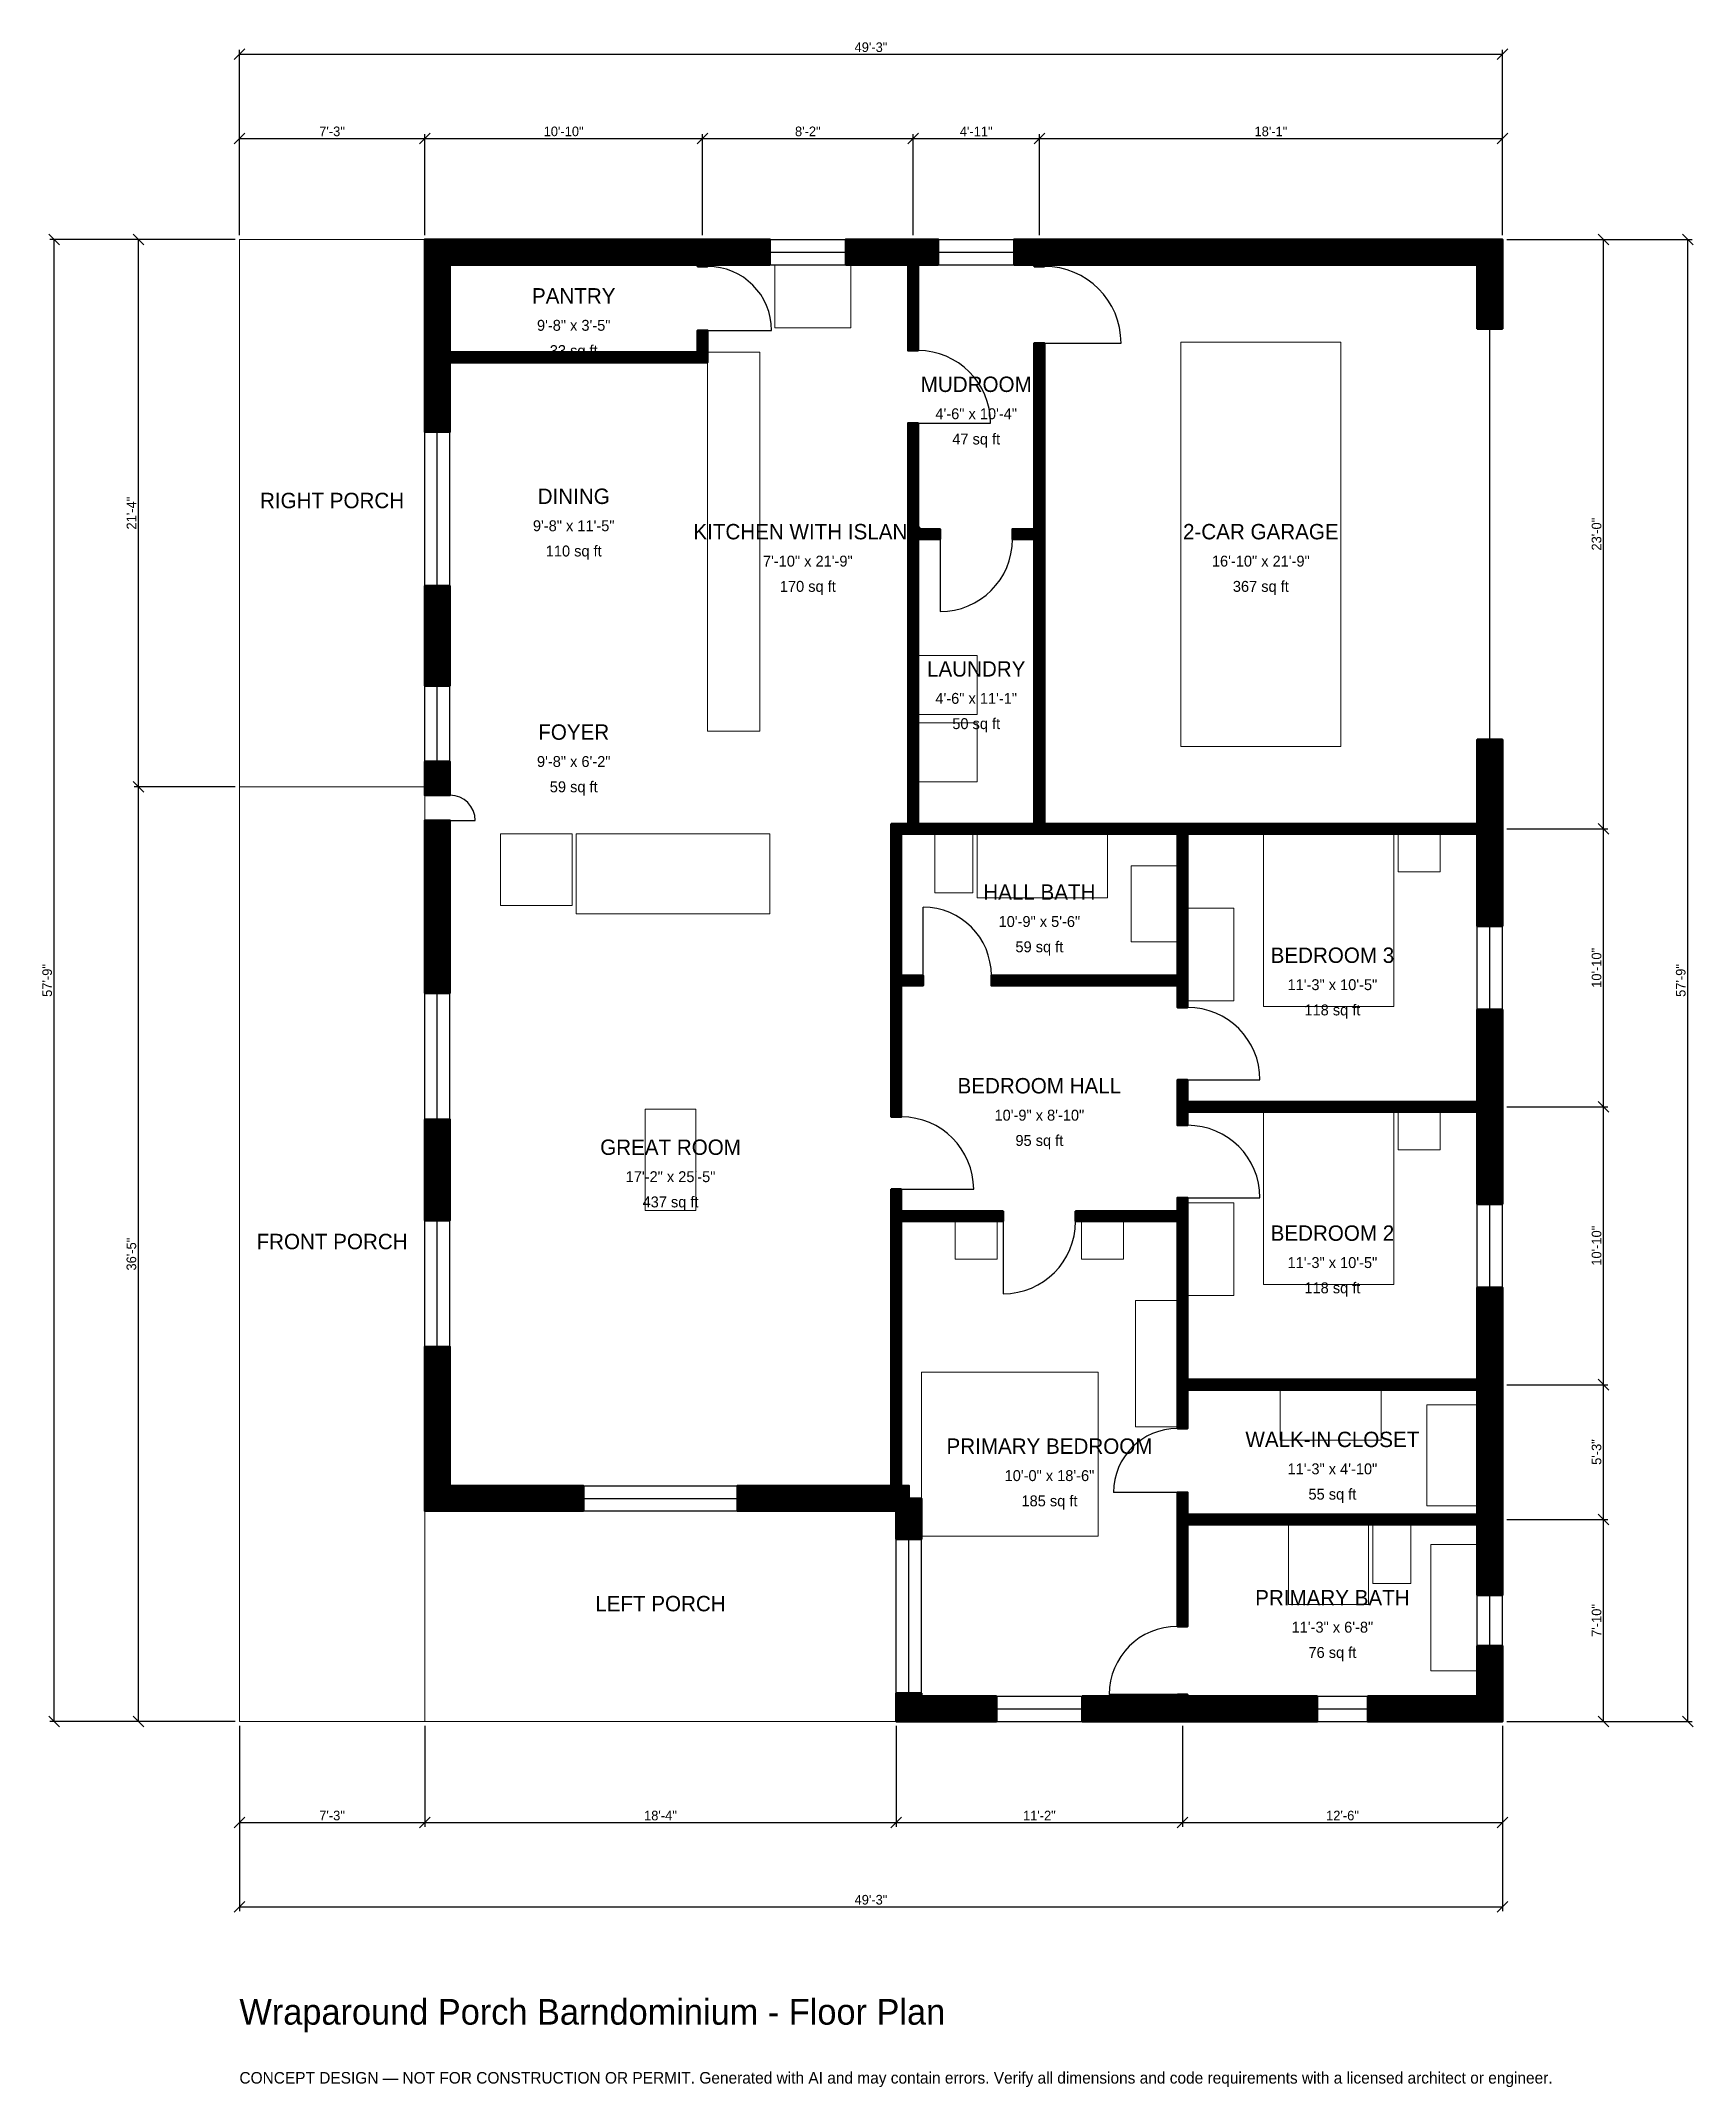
# Model space of a CAD drawing. Header units: inches. Extents: x -93 to 680, y -171 to 786.
import ezdxf
from ezdxf.enums import TextEntityAlignment as Align

# ---------------------------------------------------------------- set-up
doc = ezdxf.new("R2010")
doc.units = ezdxf.units.IN
doc.header["$MEASUREMENT"] = 0
doc.linetypes.add('DASHED', pattern=[0.6, 0.5, -0.1])
for name, color, linetype, lineweight in [('A-ANNO-DIMS', 1, 'Continuous', 13), ('A-ANNO-TEXT', 7, 'Continuous', 18), ('A-AREA-IDEN', 7, 'Continuous', 18), ('A-DOOR', 2, 'Continuous', 25), ('A-FLOR-FIXT', 9, 'Continuous', 13), ('A-FURN', 9, 'Continuous', 13), ('A-GLAZ', 4, 'Continuous', 25), ('A-SITE-PAVE', 8, 'Continuous', 13), ('A-WALL', 7, 'Continuous', 50), ('A-WALL-PATT', 8, 'Continuous', 13)]:
    doc.layers.add(name, color=color, linetype=linetype, lineweight=lineweight)
doc.dimstyles.new('PLAN', dxfattribs={"dimtxt": 4.5, "dimasz": 3, "dimexe": 2, "dimexo": 2, "dimgap": 1, "dimtad": 1, "dimdec": 0, "dimlunit": 4, "dimtsz": 2.5, "dimcen": 2.5, "dimclrd": 1, "dimclre": 1, "dimazin": 3, "dimtfac": 1, "dimtmove": 0, "dimatfit": 3})

msp = doc.modelspace()

# ---------------------------------------------------------------- hatches: boundary and pattern name
at = {"layer": 'A-WALL-PATT'}
h = msp.add_hatch(dxfattribs=at)
h.set_pattern_fill('ANSI31', color=8, scale=0.8)
h.paths.add_polyline_path([(307.0866, 13.189), (318.8976, 13.189), (318.8976, 11.811), (353.937, 11.811), (353.937, 0), (318.8976, 0), (318.8976, 0), (307.0866, 0), (307.0866, 0), (307.0866, 0), (307.0866, 11.811), (307.0866, 11.811), (307.0866, 13.189)])
h.paths.add_polyline_path([(307.0866, 96.063), (307.0866, 96.063), (307.0866, 98.4252), (304.7244, 98.4252), (304.7244, 98.4252), (232.874, 98.4252), (232.874, 110.2362), (304.7244, 110.2362), (304.7244, 233.8583), (304.7244, 238.5827), (304.7244, 248.8189), (309.4488, 248.8189), (309.4488, 238.5827), (357.0866, 238.5827), (357.0866, 233.8583), (309.4488, 233.8583), (309.4488, 110.2362), (312.9921, 110.2362), (312.9921, 104.3307), (318.8976, 104.3307), (318.8976, 85.2362), (307.0866, 85.2362), (307.0866, 96.063)])
h.paths.add_polyline_path([(98.4252, 98.4252), (98.4252, 98.4252), (86.6142, 98.4252), (86.6142, 98.4252), (86.6141, 98.4252), (86.6141, 110.2362), (86.6142, 110.2362), (86.6142, 175.1969), (98.4252, 175.1969), (98.4252, 110.2362), (160.8268, 110.2362), (160.8268, 98.4252), (98.4252, 98.4252)])
h.paths.add_polyline_path([(86.6142, 281.4961), (98.4252, 281.4961), (98.4252, 234.252), (86.6142, 234.252), (86.6142, 281.4961)])
h.paths.add_polyline_path([(86.6142, 411.4173), (86.6142, 421.2598), (98.4252, 421.2598), (98.4252, 411.4173), (98.4252, 340.5512), (86.6142, 340.5512), (86.6142, 411.4173)])
h.paths.add_polyline_path([(86.6142, 442.9134), (86.6142, 448.8189), (98.4252, 448.8189), (98.4252, 442.9134), (98.4252, 433.0709), (86.6142, 433.0709), (86.6142, 442.9134)])
h.paths.add_polyline_path([(86.6142, 490.1575), (86.6142, 501.9685), (86.6142, 530.9055), (98.4252, 530.9055), (98.4252, 501.9685), (98.4252, 490.1575), (98.4252, 484.252), (86.6142, 484.252), (86.6142, 490.1575)])
h.paths.add_polyline_path([(86.6142, 631.8898), (86.6142, 635.4331), (86.6141, 635.4331), (86.6141, 640.1575), (86.6142, 640.1575), (86.6142, 643.7008), (86.6142, 681.1024), (86.6141, 681.1024), (86.6141, 692.9134), (86.6142, 692.9134), (86.6142, 692.9134), (98.4252, 692.9134), (98.4252, 692.9134), (210.6299, 692.9134), (210.6299, 692.9134), (214.1732, 692.9134), (214.1732, 692.9134), (218.8976, 692.9134), (218.8976, 692.9134), (248.0315, 692.9134), (248.0315, 681.1024), (222.4409, 681.1024), (222.4409, 681.1024), (218.8976, 681.1024), (218.8976, 680.315), (214.1732, 680.315), (214.1732, 681.1024), (98.4252, 681.1024), (98.4252, 643.7008), (98.4252, 640.1575), (214.1732, 640.1575), (214.1732, 650.3937), (218.8976, 650.3937), (218.8976, 640.1575), (218.8976, 635.4331), (214.1732, 635.4331), (98.4252, 635.4331), (98.4252, 631.8898), (98.4252, 602.9528), (86.6142, 602.9528), (86.6142, 631.8898)])
h.paths.add_polyline_path([(309.0551, 692.9134), (312.5984, 692.9134), (312.5984, 692.9134), (317.3228, 692.9134), (317.3228, 692.9134), (320.8661, 692.9134), (326.7717, 692.9134), (326.7717, 681.1024), (320.8661, 681.1024), (317.3228, 681.1024), (317.3228, 640.9449), (312.5984, 640.9449), (312.5984, 681.1024), (309.0551, 681.1024), (283.4646, 681.1024), (283.4646, 692.9134), (309.0551, 692.9134)])
h.paths.add_polyline_path([(368.1102, 692.9134), (371.6535, 692.9134), (371.6535, 692.9134), (376.378, 692.9134), (376.378, 692.9134), (379.9213, 692.9134), (578.7402, 692.9134), (578.7402, 692.9134), (590.5512, 692.9134), (590.5512, 692.9134), (590.5512, 692.9134), (590.5512, 681.1024), (590.5512, 681.1024), (590.5512, 651.1811), (578.7402, 651.1811), (578.7402, 681.1024), (379.9213, 681.1024), (376.378, 681.1024), (376.378, 680.315), (371.6535, 680.315), (371.6535, 681.1024), (368.1102, 681.1024), (362.2047, 681.1024), (362.2047, 692.9134), (368.1102, 692.9134)])
h.paths.add_polyline_path([(590.5512, 423.2283), (590.5512, 419.685), (590.5512, 419.685), (590.5512, 414.9606), (590.5512, 414.9606), (590.5512, 411.4173), (590.5512, 371.8504), (578.7402, 371.8504), (578.7402, 411.4173), (578.7402, 414.9606), (443.3071, 414.9606), (443.3071, 348.8189), (443.3071, 344.0945), (443.3071, 333.8583), (438.5827, 333.8583), (438.5827, 344.0945), (351.5748, 344.0945), (351.5748, 348.8189), (438.5827, 348.8189), (438.5827, 414.9606), (438.5827, 414.9606), (376.378, 414.9606), (376.378, 414.9606), (371.6535, 414.9606), (371.6535, 414.9606), (317.3228, 414.9606), (317.3228, 414.9606), (312.5984, 414.9606), (312.5984, 414.9606), (309.4488, 414.9606), (309.4488, 348.8189), (319.685, 348.8189), (319.685, 344.0945), (309.4488, 344.0945), (309.4488, 282.6772), (304.7244, 282.6772), (304.7244, 344.0945), (304.7244, 348.8189), (304.7244, 414.9606), (304.7244, 419.685), (304.7244, 419.685), (312.5984, 419.685), (312.5984, 552.7559), (312.5984, 557.4803), (312.5984, 607.0866), (317.3228, 607.0866), (317.3228, 557.4803), (327.5591, 557.4803), (327.5591, 552.7559), (317.3228, 552.7559), (317.3228, 419.685), (371.6535, 419.685), (371.6535, 552.7559), (361.4173, 552.7559), (361.4173, 557.4803), (371.6535, 557.4803), (371.6535, 644.4882), (376.378, 644.4882), (376.378, 557.4803), (376.378, 552.7559), (376.378, 419.685), (443.3071, 419.685), (443.3071, 419.685), (578.7402, 419.685), (578.7402, 423.2283), (578.7402, 459.0551), (590.5512, 459.0551), (590.5512, 423.2283)])
h.paths.add_polyline_path([(590.5512, 293.3071), (590.5512, 289.7638), (590.5512, 289.7638), (590.5512, 285.0394), (590.5512, 285.0394), (590.5512, 281.4961), (590.5512, 241.9291), (578.7402, 241.9291), (578.7402, 281.4961), (578.7402, 285.0394), (443.3071, 285.0394), (443.3071, 278.7402), (438.5827, 278.7402), (438.5827, 285.0394), (438.5827, 289.7638), (438.5827, 300), (443.3071, 300), (443.3071, 289.7638), (578.7402, 289.7638), (578.7402, 293.3071), (578.7402, 332.874), (590.5512, 332.874), (590.5512, 293.3071)])
h.paths.add_polyline_path([(590.5512, 163.3858), (590.5512, 159.8425), (590.5512, 159.8425), (590.5512, 155.1181), (590.5512, 155.1181), (590.5512, 151.5748), (590.5512, 100.3937), (590.5512, 96.8504), (590.5512, 96.8504), (590.5512, 92.126), (590.5512, 92.126), (590.5512, 88.5827), (590.5512, 59.0551), (578.7402, 59.0551), (578.7402, 88.5827), (578.7402, 92.126), (443.3071, 92.126), (443.3071, 44.4882), (438.5827, 44.4882), (438.5827, 92.126), (438.5827, 96.8504), (438.5827, 107.0866), (443.3071, 107.0866), (443.3071, 96.8504), (578.7402, 96.8504), (578.7402, 100.3937), (578.7402, 151.5748), (578.7402, 155.1181), (443.3071, 155.1181), (443.3071, 137.0079), (438.5827, 137.0079), (438.5827, 155.1181), (438.5827, 159.8425), (438.5827, 233.8583), (390.9449, 233.8583), (390.9449, 238.5827), (438.5827, 238.5827), (438.5827, 244.8819), (443.3071, 244.8819), (443.3071, 238.5827), (443.3071, 233.8583), (443.3071, 159.8425), (578.7402, 159.8425), (578.7402, 163.3858), (578.7402, 202.9528), (590.5512, 202.9528), (590.5512, 163.3858)])
h.paths.add_polyline_path([(590.5512, 11.811), (590.5512, 11.811), (590.5512, 0), (590.5512, 0), (590.5512, 0), (578.7402, 0), (578.7402, 0), (527.5591, 0), (527.5591, 11.811), (578.7402, 11.811), (578.7402, 35.4331), (590.5512, 35.4331), (590.5512, 11.811)])
h.paths.add_polyline_path([(446.8504, 0), (443.3071, 0), (443.3071, 0), (438.5827, 0), (438.5827, 0), (435.0394, 0), (394.0945, 0), (394.0945, 11.811), (435.0394, 11.811), (438.5827, 11.811), (438.5827, 12.5984), (443.3071, 12.5984), (443.3071, 11.811), (446.8504, 11.811), (503.937, 11.811), (503.937, 0), (446.8504, 0)])

# ---------------------------------------------------------------- linework, layer by layer
at = {"layer": 'A-DOOR', "linetype": 'DASHED'}
msp.add_line((584.6457, 459.0551), (584.6457, 651.1811), dxfattribs=at)
at = {"layer": 'A-DOOR'}
for p, q in [((218.8976, 650.3937), (248.8189, 650.3937)), ((376.378, 644.4882), (412.2047, 644.4882)), ((317.3228, 607.0866), (351.1811, 607.0866)), ((327.5591, 552.7559), (327.5591, 518.8976)), ((98.4252, 421.2598), (110.2362, 421.2598)), ((319.685, 348.8189), (319.685, 380.7087)), ((443.3071, 300), (477.1654, 300)), ((309.4488, 248.8189), (343.3071, 248.8189)), ((443.3071, 244.8819), (477.1654, 244.8819)), ((357.0866, 233.8583), (357.0866, 200)), ((438.5827, 107.0866), (408.6614, 107.0866)), ((438.5827, 12.5984), (406.6929, 12.5984))]:
    msp.add_line(p, q, dxfattribs=at)
for centre, radius, start, end in [((218.8976, 650.3937), 29.9213, 0, 90), ((376.378, 644.4882), 35.8268, 0, 90), ((317.3228, 607.0866), 33.8583, 0, 90), ((327.5591, 552.7559), 33.8583, 270, 360), ((98.4252, 421.2598), 11.811, 0, 90), ((319.685, 348.8189), 31.8898, 0, 90), ((443.3071, 300), 33.8583, 0, 90), ((309.4488, 248.8189), 33.8583, 0, 90), ((443.3071, 244.8819), 33.8583, 0, 90), ((357.0866, 233.8583), 33.8583, 270, 360), ((438.5827, 107.0866), 29.9213, 90, 180), ((438.5827, 12.5984), 31.8898, 90, 180)]:
    msp.add_arc(centre, radius, start, end, dxfattribs=at)
at = {"layer": 'A-FLOR-FIXT'}
for points in [[(218.8976, 462.9921), (243.3071, 462.9921), (243.3071, 640.1575), (218.8976, 640.1575)], [(325.1969, 387.4016), (342.9134, 387.4016), (342.9134, 414.9606), (325.1969, 414.9606)], [(344.8819, 385.0394), (405.9055, 385.0394), (405.9055, 414.9606), (344.8819, 414.9606)], [(416.9291, 364.5669), (438.5827, 364.5669), (438.5827, 400), (416.9291, 400)], [(490.5512, 54.7244), (527.9528, 54.7244), (527.9528, 92.126), (490.5512, 92.126)], [(529.9213, 64.5669), (547.6378, 64.5669), (547.6378, 92.126), (529.9213, 92.126)], [(557.0866, 23.622), (578.7402, 23.622), (578.7402, 82.6772), (557.0866, 82.6772)]]:
    msp.add_lwpolyline(points, close=True, dxfattribs=at)
at = {"layer": 'A-FURN'}
for points in [[(250.3937, 651.5748), (285.8268, 651.5748), (285.8268, 681.1024), (250.3937, 681.1024)], [(440.1575, 455.9055), (514.9606, 455.9055), (514.9606, 644.8819), (440.1575, 644.8819)], [(317.3228, 470.8661), (344.8819, 470.8661), (344.8819, 498.4252), (317.3228, 498.4252)], [(317.3228, 439.3701), (344.8819, 439.3701), (344.8819, 466.9291), (317.3228, 466.9291)], [(122.0472, 381.4961), (155.5118, 381.4961), (155.5118, 414.9606), (122.0472, 414.9606)], [(157.4803, 377.5591), (248.0315, 377.5591), (248.0315, 414.9606), (157.4803, 414.9606)], [(478.7402, 334.252), (539.7638, 334.252), (539.7638, 414.9606), (478.7402, 414.9606)], [(541.7323, 397.2441), (561.4173, 397.2441), (561.4173, 414.9606), (541.7323, 414.9606)], [(443.3071, 337.0079), (464.9606, 337.0079), (464.9606, 380.315), (443.3071, 380.315)], [(189.7638, 238.9764), (213.3858, 238.9764), (213.3858, 286.2205), (189.7638, 286.2205)], [(478.7402, 204.3307), (539.7638, 204.3307), (539.7638, 285.0394), (478.7402, 285.0394)], [(541.7323, 267.3228), (561.4173, 267.3228), (561.4173, 285.0394), (541.7323, 285.0394)], [(443.3071, 199.2126), (464.9606, 199.2126), (464.9606, 242.5197), (443.3071, 242.5197)], [(334.6457, 216.1417), (354.3307, 216.1417), (354.3307, 233.8583), (334.6457, 233.8583)], [(393.7008, 216.1417), (413.3858, 216.1417), (413.3858, 233.8583), (393.7008, 233.8583)], [(418.8976, 137.7953), (438.5827, 137.7953), (438.5827, 196.8504), (418.8976, 196.8504)], [(318.8976, 86.6142), (401.5748, 86.6142), (401.5748, 163.3858), (318.8976, 163.3858)], [(486.6142, 131.4961), (533.8583, 131.4961), (533.8583, 155.1181), (486.6142, 155.1181)], [(555.1181, 100.7874), (578.7402, 100.7874), (578.7402, 148.0315), (555.1181, 148.0315)]]:
    msp.add_lwpolyline(points, close=True, dxfattribs=at)
at = {"layer": 'A-GLAZ'}
for p, q in [((248.0315, 692.9134), (283.4646, 692.9134)), ((326.7717, 692.9134), (362.2047, 692.9134)), ((248.0315, 687.0079), (283.4646, 687.0079)), ((248.0315, 681.1024), (283.4646, 681.1024)), ((326.7717, 687.0079), (362.2047, 687.0079)), ((326.7717, 681.1024), (362.2047, 681.1024)), ((86.6142, 530.9055), (86.6142, 602.9528)), ((92.5197, 530.9055), (92.5197, 602.9528)), ((98.4252, 530.9055), (98.4252, 602.9528)), ((86.6142, 448.8189), (86.6142, 484.252)), ((92.5197, 448.8189), (92.5197, 484.252)), ((98.4252, 448.8189), (98.4252, 484.252)), ((578.7402, 332.874), (578.7402, 371.8504)), ((584.6457, 332.874), (584.6457, 371.8504)), ((590.5512, 332.874), (590.5512, 371.8504)), ((86.6142, 281.4961), (86.6142, 340.5512)), ((92.5197, 281.4961), (92.5197, 340.5512)), ((98.4252, 281.4961), (98.4252, 340.5512)), ((578.7402, 202.9528), (578.7402, 241.9291)), ((584.6457, 202.9528), (584.6457, 241.9291)), ((590.5512, 202.9528), (590.5512, 241.9291)), ((86.6142, 175.1969), (86.6142, 234.252)), ((92.5197, 175.1969), (92.5197, 234.252)), ((98.4252, 175.1969), (98.4252, 234.252)), ((160.8268, 110.2362), (232.874, 110.2362)), ((160.8268, 104.3307), (232.874, 104.3307)), ((160.8268, 98.4252), (232.874, 98.4252)), ((307.0866, 13.189), (307.0866, 85.2362)), ((312.9921, 13.189), (312.9921, 85.2362)), ((318.8976, 13.189), (318.8976, 85.2362)), ((578.7402, 35.4331), (578.7402, 59.0551)), ((584.6457, 35.4331), (584.6457, 59.0551)), ((590.5512, 35.4331), (590.5512, 59.0551)), ((353.937, 11.811), (394.0945, 11.811)), ((503.937, 11.811), (527.5591, 11.811)), ((353.937, 5.9055), (394.0945, 5.9055)), ((353.937, 0), (394.0945, 0)), ((503.937, 5.9055), (527.5591, 5.9055)), ((503.937, 0), (527.5591, 0))]:
    msp.add_line(p, q, dxfattribs=at)
at = {"layer": 'A-SITE-PAVE', "linetype": 'DASHED'}
for points in [[(0, 437.0079), (86.6142, 437.0079), (86.6142, 692.9134), (0, 692.9134)], [(0, 0), (86.6142, 0), (86.6142, 437.0079), (0, 437.0079)], [(86.6142, 0), (307.0866, 0), (307.0866, 98.4252), (86.6142, 98.4252)]]:
    msp.add_lwpolyline(points, close=True, dxfattribs=at)
at = {"layer": 'A-WALL'}
for points in [[(86.6142, 631.8898), (86.6142, 635.4331), (86.6141, 635.4331), (86.6141, 640.1575), (86.6142, 640.1575), (86.6142, 643.7008), (86.6142, 681.1024), (86.6141, 681.1024), (86.6141, 692.9134), (86.6142, 692.9134), (86.6142, 692.9134), (98.4252, 692.9134), (98.4252, 692.9134), (210.6299, 692.9134), (210.6299, 692.9134), (214.1732, 692.9134), (214.1732, 692.9134), (218.8976, 692.9134), (218.8976, 692.9134), (248.0315, 692.9134), (248.0315, 681.1024), (222.4409, 681.1024), (222.4409, 681.1024), (218.8976, 681.1024), (218.8976, 680.315), (214.1732, 680.315), (214.1732, 681.1024), (98.4252, 681.1024), (98.4252, 643.7008), (98.4252, 640.1575), (214.1732, 640.1575), (214.1732, 650.3937), (218.8976, 650.3937), (218.8976, 640.1575), (218.8976, 635.4331), (214.1732, 635.4331), (98.4252, 635.4331), (98.4252, 631.8898), (98.4252, 602.9528), (86.6142, 602.9528), (86.6142, 631.8898)], [(309.0551, 692.9134), (312.5984, 692.9134), (312.5984, 692.9134), (317.3228, 692.9134), (317.3228, 692.9134), (320.8661, 692.9134), (326.7717, 692.9134), (326.7717, 681.1024), (320.8661, 681.1024), (317.3228, 681.1024), (317.3228, 640.9449), (312.5984, 640.9449), (312.5984, 681.1024), (309.0551, 681.1024), (283.4646, 681.1024), (283.4646, 692.9134), (309.0551, 692.9134)], [(368.1102, 692.9134), (371.6535, 692.9134), (371.6535, 692.9134), (376.378, 692.9134), (376.378, 692.9134), (379.9213, 692.9134), (578.7402, 692.9134), (578.7402, 692.9134), (590.5512, 692.9134), (590.5512, 692.9134), (590.5512, 692.9134), (590.5512, 681.1024), (590.5512, 681.1024), (590.5512, 651.1811), (578.7402, 651.1811), (578.7402, 681.1024), (379.9213, 681.1024), (376.378, 681.1024), (376.378, 680.315), (371.6535, 680.315), (371.6535, 681.1024), (368.1102, 681.1024), (362.2047, 681.1024), (362.2047, 692.9134), (368.1102, 692.9134)], [(590.5512, 423.2283), (590.5512, 419.685), (590.5512, 419.685), (590.5512, 414.9606), (590.5512, 414.9606), (590.5512, 411.4173), (590.5512, 371.8504), (578.7402, 371.8504), (578.7402, 411.4173), (578.7402, 414.9606), (443.3071, 414.9606), (443.3071, 348.8189), (443.3071, 344.0945), (443.3071, 333.8583), (438.5827, 333.8583), (438.5827, 344.0945), (351.5748, 344.0945), (351.5748, 348.8189), (438.5827, 348.8189), (438.5827, 414.9606), (438.5827, 414.9606), (376.378, 414.9606), (376.378, 414.9606), (371.6535, 414.9606), (371.6535, 414.9606), (317.3228, 414.9606), (317.3228, 414.9606), (312.5984, 414.9606), (312.5984, 414.9606), (309.4488, 414.9606), (309.4488, 348.8189), (319.685, 348.8189), (319.685, 344.0945), (309.4488, 344.0945), (309.4488, 282.6772), (304.7244, 282.6772), (304.7244, 344.0945), (304.7244, 348.8189), (304.7244, 414.9606), (304.7244, 419.685), (304.7244, 419.685), (312.5984, 419.685), (312.5984, 552.7559), (312.5984, 557.4803), (312.5984, 607.0866), (317.3228, 607.0866), (317.3228, 557.4803), (327.5591, 557.4803), (327.5591, 552.7559), (317.3228, 552.7559), (317.3228, 419.685), (371.6535, 419.685), (371.6535, 552.7559), (361.4173, 552.7559), (361.4173, 557.4803), (371.6535, 557.4803), (371.6535, 644.4882), (376.378, 644.4882), (376.378, 557.4803), (376.378, 552.7559), (376.378, 419.685), (443.3071, 419.685), (443.3071, 419.685), (578.7402, 419.685), (578.7402, 423.2283), (578.7402, 459.0551), (590.5512, 459.0551), (590.5512, 423.2283)], [(86.6142, 490.1575), (86.6142, 501.9685), (86.6142, 530.9055), (98.4252, 530.9055), (98.4252, 501.9685), (98.4252, 490.1575), (98.4252, 484.252), (86.6142, 484.252), (86.6142, 490.1575)], [(86.6142, 442.9134), (86.6142, 448.8189), (98.4252, 448.8189), (98.4252, 442.9134), (98.4252, 433.0709), (86.6142, 433.0709), (86.6142, 442.9134)], [(86.6142, 411.4173), (86.6142, 421.2598), (98.4252, 421.2598), (98.4252, 411.4173), (98.4252, 340.5512), (86.6142, 340.5512), (86.6142, 411.4173)], [(590.5512, 293.3071), (590.5512, 289.7638), (590.5512, 289.7638), (590.5512, 285.0394), (590.5512, 285.0394), (590.5512, 281.4961), (590.5512, 241.9291), (578.7402, 241.9291), (578.7402, 281.4961), (578.7402, 285.0394), (443.3071, 285.0394), (443.3071, 278.7402), (438.5827, 278.7402), (438.5827, 285.0394), (438.5827, 289.7638), (438.5827, 300), (443.3071, 300), (443.3071, 289.7638), (578.7402, 289.7638), (578.7402, 293.3071), (578.7402, 332.874), (590.5512, 332.874), (590.5512, 293.3071)], [(86.6142, 281.4961), (98.4252, 281.4961), (98.4252, 234.252), (86.6142, 234.252), (86.6142, 281.4961)], [(307.0866, 96.063), (307.0866, 96.063), (307.0866, 98.4252), (304.7244, 98.4252), (304.7244, 98.4252), (232.874, 98.4252), (232.874, 110.2362), (304.7244, 110.2362), (304.7244, 233.8583), (304.7244, 238.5827), (304.7244, 248.8189), (309.4488, 248.8189), (309.4488, 238.5827), (357.0866, 238.5827), (357.0866, 233.8583), (309.4488, 233.8583), (309.4488, 110.2362), (312.9921, 110.2362), (312.9921, 104.3307), (318.8976, 104.3307), (318.8976, 85.2362), (307.0866, 85.2362), (307.0866, 96.063)], [(590.5512, 163.3858), (590.5512, 159.8425), (590.5512, 159.8425), (590.5512, 155.1181), (590.5512, 155.1181), (590.5512, 151.5748), (590.5512, 100.3937), (590.5512, 96.8504), (590.5512, 96.8504), (590.5512, 92.126), (590.5512, 92.126), (590.5512, 88.5827), (590.5512, 59.0551), (578.7402, 59.0551), (578.7402, 88.5827), (578.7402, 92.126), (443.3071, 92.126), (443.3071, 44.4882), (438.5827, 44.4882), (438.5827, 92.126), (438.5827, 96.8504), (438.5827, 107.0866), (443.3071, 107.0866), (443.3071, 96.8504), (578.7402, 96.8504), (578.7402, 100.3937), (578.7402, 151.5748), (578.7402, 155.1181), (443.3071, 155.1181), (443.3071, 137.0079), (438.5827, 137.0079), (438.5827, 155.1181), (438.5827, 159.8425), (438.5827, 233.8583), (390.9449, 233.8583), (390.9449, 238.5827), (438.5827, 238.5827), (438.5827, 244.8819), (443.3071, 244.8819), (443.3071, 238.5827), (443.3071, 233.8583), (443.3071, 159.8425), (578.7402, 159.8425), (578.7402, 163.3858), (578.7402, 202.9528), (590.5512, 202.9528), (590.5512, 163.3858)], [(98.4252, 98.4252), (98.4252, 98.4252), (86.6142, 98.4252), (86.6142, 98.4252), (86.6141, 98.4252), (86.6141, 110.2362), (86.6142, 110.2362), (86.6142, 175.1969), (98.4252, 175.1969), (98.4252, 110.2362), (160.8268, 110.2362), (160.8268, 98.4252), (98.4252, 98.4252)], [(590.5512, 11.811), (590.5512, 11.811), (590.5512, 0), (590.5512, 0), (590.5512, 0), (578.7402, 0), (578.7402, 0), (527.5591, 0), (527.5591, 11.811), (578.7402, 11.811), (578.7402, 35.4331), (590.5512, 35.4331), (590.5512, 11.811)], [(307.0866, 13.189), (318.8976, 13.189), (318.8976, 11.811), (353.937, 11.811), (353.937, 0), (318.8976, 0), (318.8976, 0), (307.0866, 0), (307.0866, 0), (307.0866, 0), (307.0866, 11.811), (307.0866, 11.811), (307.0866, 13.189)], [(446.8504, 0), (443.3071, 0), (443.3071, 0), (438.5827, 0), (438.5827, 0), (435.0394, 0), (394.0945, 0), (394.0945, 11.811), (435.0394, 11.811), (438.5827, 11.811), (438.5827, 12.5984), (443.3071, 12.5984), (443.3071, 11.811), (446.8504, 11.811), (503.937, 11.811), (503.937, 0), (446.8504, 0)]]:
    msp.add_lwpolyline(points, close=True, dxfattribs=at)

# ---------------------------------------------------------------- texts
at = {"layer": 'A-ANNO-TEXT'}
for s, height, p in [('Wraparound Porch Barndominium - Floor Plan', 12, (0, -141.7323)), ('CONCEPT DESIGN — NOT FOR CONSTRUCTION OR PERMIT. Generated with AI and may contain errors. Verify all dimensions and code requirements with a licensed architect or engineer.', 5.4, (0, -169.2913))]:
    msp.add_text(s, height=height, dxfattribs=at).set_placement(p)
at = {"layer": 'A-AREA-IDEN'}
for s, height, p in [('PANTRY', 7.2, (156.2992, 666.5354)), ('9\'-8" x 3\'-5"', 5.1, (156.2992, 652.7559)), ('33 sq ft', 5.1, (156.2992, 640.9449)), ('MUDROOM', 7.2, (344.4882, 625.1968)), ('4\'-6" x 10\'-4"', 5.1, (344.4882, 611.4173)), ('47 sq ft', 5.1, (344.4882, 599.6063)), ('RIGHT PORCH', 7.2, (43.3071, 570.8661)), ('DINING', 7.2, (156.2992, 572.8346)), ('9\'-8" x 11\'-5"', 5.1, (156.2992, 559.0551)), ('KITCHEN WITH ISLAND', 7.2, (265.748, 556.2992)), ('2-CAR GARAGE', 7.2, (477.5591, 556.2992)), ('110 sq ft', 5.1, (156.2992, 547.2441)), ('7\'-10" x 21\'-9"', 5.1, (265.748, 542.5197)), ('16\'-10" x 21\'-9"', 5.1, (477.5591, 542.5197)), ('170 sq ft', 5.1, (265.748, 530.7087)), ('367 sq ft', 5.1, (477.5591, 530.7087)), ('LAUNDRY', 7.2, (344.4882, 492.126)), ('4\'-6" x 11\'-1"', 5.1, (344.4882, 478.3465)), ('50 sq ft', 5.1, (344.4882, 466.5354)), ('FOYER', 7.2, (156.2992, 462.5984)), ('9\'-8" x 6\'-2"', 5.1, (156.2992, 448.8189)), ('59 sq ft', 5.1, (156.2992, 437.0079)), ('HALL BATH', 7.2, (374.0157, 387.7953)), ('10\'-9" x 5\'-6"', 5.1, (374.0157, 374.0157)), ('59 sq ft', 5.1, (374.0157, 362.2047)), ('BEDROOM 3', 7.2, (511.0236, 358.2677)), ('11\'-3" x 10\'-5"', 5.1, (511.0236, 344.4882)), ('118 sq ft', 5.1, (511.0236, 332.6772)), ('BEDROOM HALL', 7.2, (374.0157, 297.2441)), ('10\'-9" x 8\'-10"', 5.1, (374.0157, 283.4646)), ('GREAT ROOM', 7.2, (201.5748, 268.5039)), ('95 sq ft', 5.1, (374.0157, 271.6535)), ('17\'-2" x 25\'-5"', 5.1, (201.5748, 254.7244)), ('437 sq ft', 5.1, (201.5748, 242.9134)), ('BEDROOM 2', 7.2, (511.0236, 228.3465)), ('FRONT PORCH', 7.2, (43.3071, 224.4094)), ('11\'-3" x 10\'-5"', 5.1, (511.0236, 214.5669)), ('118 sq ft', 5.1, (511.0236, 202.7559)), ('WALK-IN CLOSET', 7.2, (511.0236, 131.8898)), ('PRIMARY BEDROOM', 7.2, (378.7402, 128.7402)), ('10\'-0" x 18\'-6"', 5.1, (378.7402, 114.9606)), ('11\'-3" x 4\'-10"', 5.1, (511.0236, 118.1102)), ('185 sq ft', 5.1, (378.7402, 103.1496)), ('55 sq ft', 5.1, (511.0236, 106.2992)), ('LEFT PORCH', 7.2, (196.8504, 55.1181)), ('PRIMARY BATH', 7.2, (511.0236, 57.874)), ('11\'-3" x 6\'-8"', 5.1, (511.0236, 44.0945)), ('76 sq ft', 5.1, (511.0236, 32.2835))]:
    msp.add_text(s, height=height, dxfattribs=at).set_placement(p, align=Align.MIDDLE_CENTER)

# ---------------------------------------------------------------- dimensions: what is measured, and where the dimension line sits
at = {"layer": 'A-ANNO-DIMS'}
for base, p1, p2, text in [((0, 779.5276), (0, 692.9134), (590.5512, 692.9134), '49\'-3"'), ((0, 740.1575), (0, 692.9134), (86.6142, 692.9134), '7\'-3"'), ((86.6142, 740.1575), (86.6142, 692.9134), (216.5354, 692.9134), '10\'-10"'), ((216.5354, 740.1575), (216.5354, 692.9134), (314.9606, 692.9134), '8\'-2"'), ((314.9606, 740.1575), (314.9606, 692.9134), (374.0157, 692.9134), '4\'-11"'), ((374.0157, 740.1575), (374.0157, 692.9134), (590.5512, 692.9134), '18\'-1"'), ((0, -47.2441), (0, 0), (86.6142, 0), '7\'-3"'), ((0, -86.6142), (0, 0), (590.5512, 0), '49\'-3"'), ((86.6142, -47.2441), (86.6142, 0), (307.0866, 0), '18\'-4"'), ((307.0866, -47.2441), (307.0866, 0), (440.9449, 0), '11\'-2"'), ((440.9449, -47.2441), (440.9449, 0), (590.5512, 0), '12\'-6"')]:
    msp.add_linear_dim(base=base, p1=p1, p2=p2, text=text, dimstyle='PLAN', dxfattribs=at).render()
for base, p1, p2, text in [((-86.6142, 0), (0, 0), (0, 692.9134), '57\'-9"'), ((-47.2441, 437.0079), (0, 437.0079), (0, 692.9134), '21\'-4"'), ((637.7953, 417.3228), (590.5512, 417.3228), (590.5512, 692.9134), '23\'-0"'), ((677.1654, 0), (590.5512, 0), (590.5512, 692.9134), '57\'-9"'), ((-47.2441, 0), (0, 0), (0, 437.0079), '36\'-5"'), ((637.7953, 287.4016), (590.5512, 287.4016), (590.5512, 417.3228), '10\'-10"'), ((637.7953, 157.4803), (590.5512, 157.4803), (590.5512, 287.4016), '10\'-10"'), ((637.7953, 94.4882), (590.5512, 94.4882), (590.5512, 157.4803), '5\'-3"'), ((637.7953, 0), (590.5512, 0), (590.5512, 94.4882), '7\'-10"')]:
    msp.add_linear_dim(base=base, p1=p1, p2=p2, angle=90, text=text, dimstyle='PLAN', dxfattribs=at).render()

doc.saveas('drawing.dxf')
